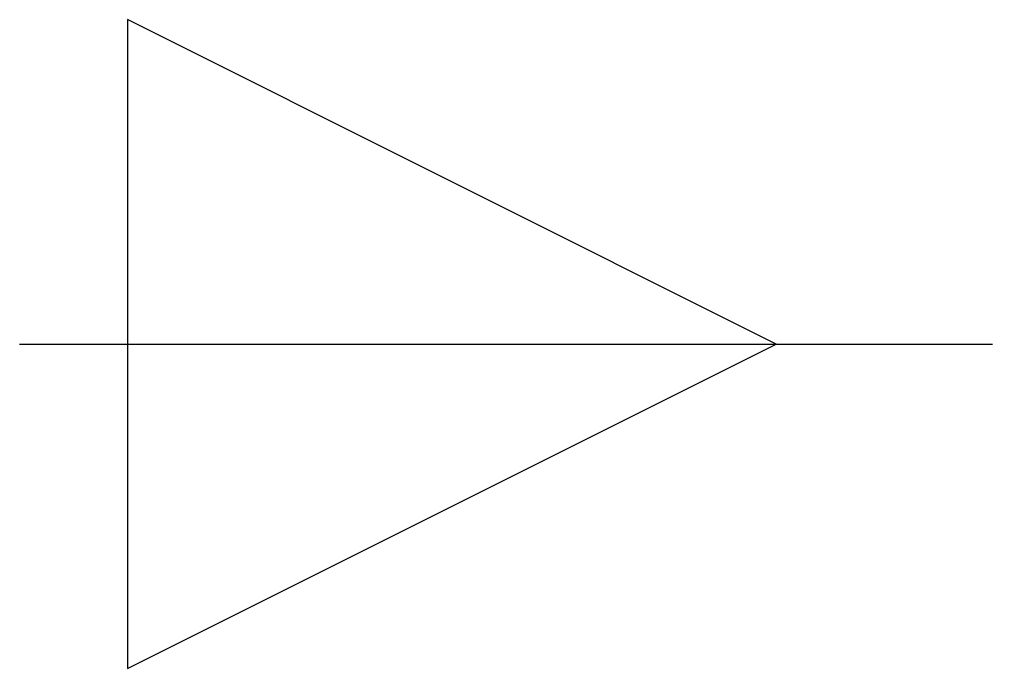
# Model space of a CAD drawing. Extents: x -3.5 to 1, y -1.5 to 1.5.
import ezdxf

# ---------------------------------------------------------------- set-up
doc = ezdxf.new("R2010")
doc.units = 0
doc.header["$MEASUREMENT"] = 0

msp = doc.modelspace()

# ---------------------------------------------------------------- linework, layer by layer
for p, q in [((0, 0), (-3, 1.5)), ((-3, 1.5), (-3, -1.5)), ((-3.5, 0), (1, 0)), ((-3, -1.5), (0, 0))]:
    msp.add_line(p, q)

doc.saveas('drawing.dxf')
